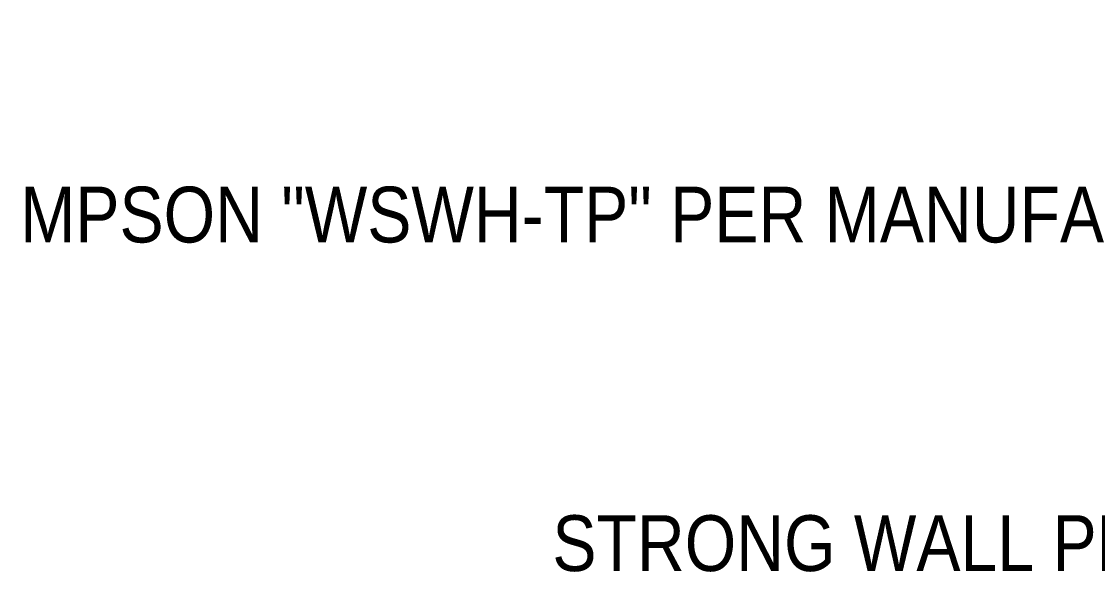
# Model space of a CAD drawing. Header units: inches. Extents: x -2661 to 42767, y -1222 to 9099.
# Drawn here: x 693.87 to 715.58, y 2746.9 to 2758.33 of the extents above; entities that cross this region are included whole.
import ezdxf
from ezdxf import colors
from ezdxf.entities.mleader import LeaderData, LeaderLine
from ezdxf.math import Vec2, Vec3

# ---------------------------------------------------------------- set-up
doc = ezdxf.new("R2010")
doc.units = ezdxf.units.IN
doc.header["$LTSCALE"] = 12
doc.header["$MEASUREMENT"] = 0
doc.layers.add('S-ANNO-NOTE', color=4, linetype='CONTINUOUS')
doc.styles.add('Arial', font='arial.ttf', dxfattribs={"width": 0.85})

# ---------------------------------------------------------------- blocks, each defined once
blk = doc.blocks.new('STRONG WALL TO STEEL BEAM')
at = {"layer": 'S-ANNO-NOTE'}
ml = blk.add_multileader_mtext('Standard', dxfattribs=at)
ml.set_content('SIMPSON "WSWH-TP" PER MANUFACTURER', color=4, style='Arial')
ml.set_leader_properties(color=2)
ml.build(insert=Vec2(0, 0))
ml.multileader.update_dxf_attribs({"dogleg_length": 0.36, "arrow_head_size": 1.312, "scale": 12})
ctx = ml.context
ctx.base_point, ctx.scale, ctx.char_height, ctx.arrow_head_size, ctx.landing_gap_size, ctx.plane_origin = Vec3(-27.715, -7.344), 12, 1.125, 1.312, 1.08, Vec3(-29.787, 291.033)
ctx.text_align_type = 2
notes = []
notes.append((ctx, [(1, (1, 1, 0), (-9.85, -7.344), (-1, 0), 1.5, [(0, [(-2.11, -3.441)], 0, [])])]))
ctx.mtext.insert, ctx.mtext.width, ctx.mtext.defined_height, ctx.mtext.alignment, ctx.mtext.flow_direction = Vec3(-12.43, -6.772), 15.49958, 3.692, 3, 5
ml = blk.add_multileader_mtext('Standard', dxfattribs=at)
ml.set_content('STRONG WALL PER PLAN', color=4, style='Arial')
ml.set_leader_properties(color=2)
ml.build(insert=Vec2(0, 0))
ml.multileader.update_dxf_attribs({"dogleg_length": 0.36, "arrow_head_size": 1.312, "scale": 12})
ctx = ml.context
ctx.base_point, ctx.scale, ctx.char_height, ctx.arrow_head_size, ctx.landing_gap_size, ctx.plane_origin = Vec3(-30.043, -13.971), 12, 1.125, 1.312, 1.08, Vec3(-29.787, 284.406)
ctx.text_align_type = 2
notes.append((ctx, [(1, (1, 1, 0), (-9.85, -13.971), (-1, 0), 1.5, [(0, [(-2.11, -10.068)], 0, [])])]))
ctx.mtext.insert, ctx.mtext.width, ctx.mtext.defined_height, ctx.mtext.alignment, ctx.mtext.flow_direction = Vec3(-12.43, -13.399), 17.52146, 3.692, 3, 5
for ctx, leaders in notes:
    for number, flags, end, landing, length, lines in leaders:
        leader = LeaderData()
        leader.index, (leader.has_last_leader_line, leader.has_dogleg_vector, leader.attachment_direction) = number, flags
        leader.last_leader_point, leader.dogleg_vector, leader.dogleg_length = Vec3(end), Vec3(landing), length
        for number, points, colour, breaks in lines:
            line = LeaderLine()
            line.index, line.vertices, line.color, line.breaks = number, Vec3.list(points), colors.encode_raw_color(colour), breaks
            leader.lines.append(line)
        ctx.leaders.append(leader)

msp = doc.modelspace()

# ---------------------------------------------------------------- block references
at = {"layer": 'S-ANNO-NOTE'}
msp.add_blockref('STRONG WALL TO STEEL BEAM', (733.70792, 2761.7735), dxfattribs=at)

doc.saveas('drawing.dxf')
